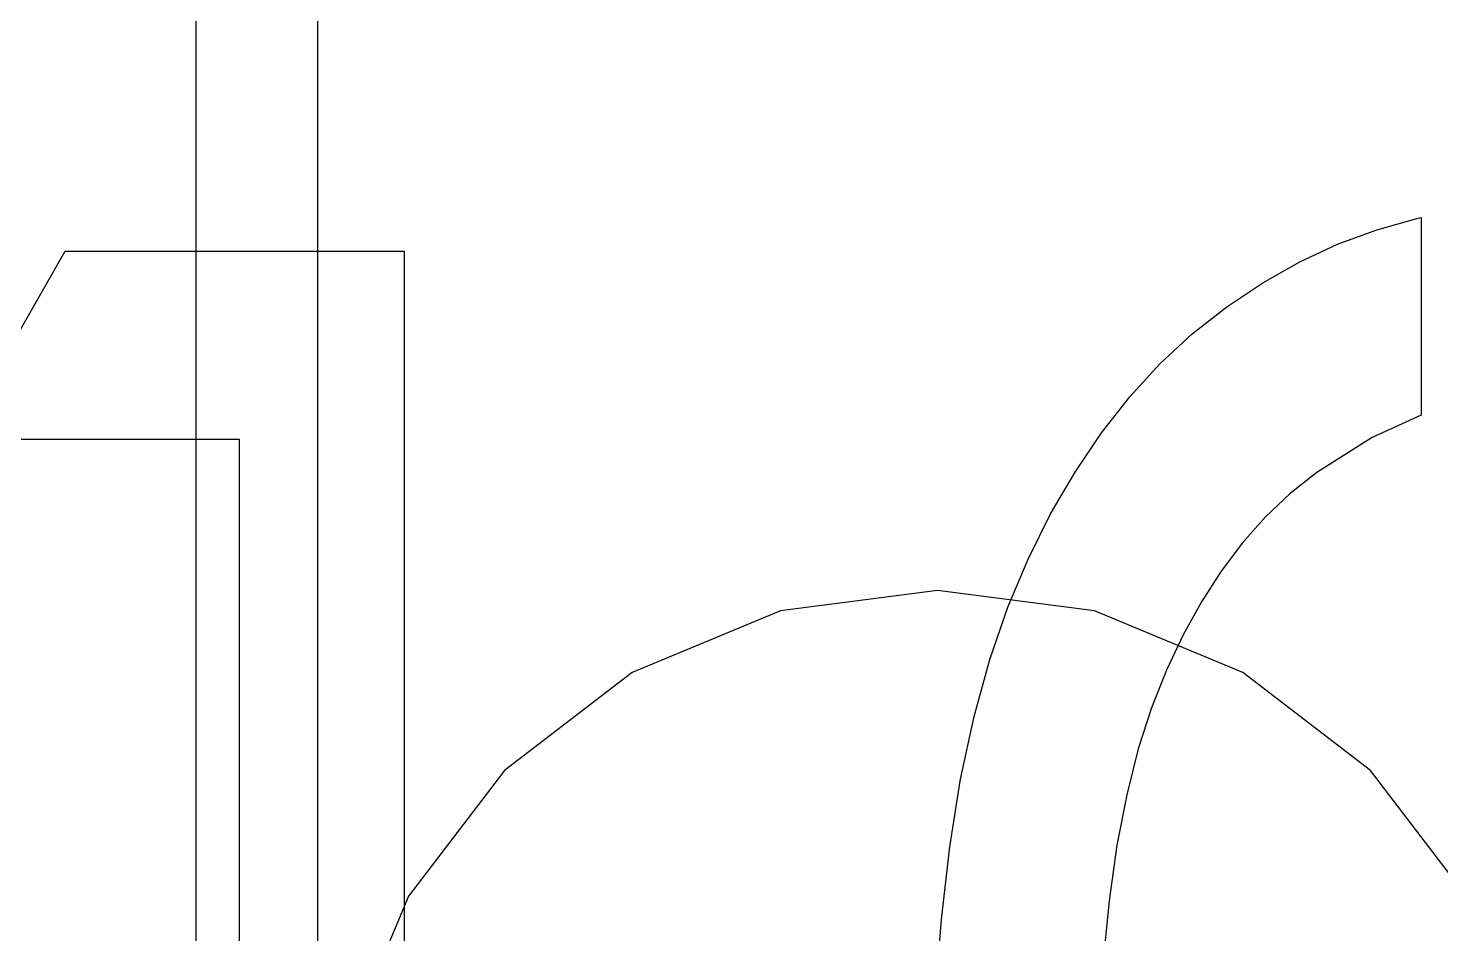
# Model space of a CAD drawing. Extents: x -257 to 298, y -311 to 343.
# Drawn here: x -7.94 to 4.39, y 27.03 to 34.93 of the extents above; entities that cross this region are included whole.
import ezdxf

# ---------------------------------------------------------------- set-up
doc = ezdxf.new("R2010")
doc.units = 0

msp = doc.modelspace()

# ---------------------------------------------------------------- linework, layer by layer
for p, q in [((-0.00002, 30.02253), (-1.369251, 29.843897)), ((-0.00002, 30.02253), (-1.369251, 29.843897)), ((1.369211, 29.843897), (-0.00002, 30.02253)), ((1.369211, 29.843897), (-0.00002, 30.02253)), ((-1.369251, 29.843897), (-2.666685, 29.307999)), ((-1.369251, 29.843897), (-2.666685, 29.307999)), ((2.666645, 29.307999), (1.369211, 29.843897)), ((2.666645, 29.307999), (1.369211, 29.843897)), ((-2.666685, 29.307999), (-3.779503, 28.452337)), ((-2.666685, 29.307999), (-3.779503, 28.452337)), ((3.779464, 28.452337), (2.666645, 29.307999)), ((3.779464, 28.452337), (2.666645, 29.307999)), ((-3.779503, 28.452337), (-4.618819, 27.355865)), ((-3.779503, 28.452337), (-4.618819, 27.355865)), ((4.618782, 27.355865), (3.779464, 28.452337)), ((4.618782, 27.355865), (3.779464, 28.452337)), ((-4.618819, 27.355865), (-5.148734, 26.08076)), ((-4.618819, 27.355865), (-5.148734, 26.08076))]:
    msp.add_line(p, q)
at = {"layer": 'Layer 1'}
for p, q in [((-5.41333, 65.3291), (-5.41333, -43.0441)), ((-5.41333, 65.3291), (-5.41333, -43.0441)), ((-5.41333, 65.3291), (-5.41333, -43.0441)), ((-5.41333, 65.3291), (-5.41333, -43.0441)), ((-5.41333, 65.3291), (-5.41333, -43.0441)), ((-6.47465, 51.7825), (-6.47465, 24.6892)), ((-6.47465, 51.7825), (-6.47465, 24.6892)), ((-6.47465, 51.7825), (-6.47465, 24.6892)), ((-6.47465, 51.7825), (-6.47465, 24.6892)), ((3.835895, 33.168482), (4.185254, 33.267852)), ((3.835895, 33.168482), (4.185254, 33.267852)), ((3.835895, 33.168482), (4.185254, 33.267852)), ((3.835895, 33.168482), (4.185254, 33.267852)), ((3.835895, 33.168482), (4.185254, 33.267852)), ((4.185254, 33.267852), (4.221151, 33.276319)), ((4.185254, 33.267852), (4.221151, 33.276319)), ((4.185254, 33.267852), (4.221151, 33.276319)), ((4.185254, 33.267852), (4.221151, 33.276319)), ((4.185254, 33.267852), (4.221151, 33.276319)), ((4.22114, 33.2772), (4.22114, 31.5528)), ((4.22114, 33.2772), (4.22114, 31.5528)), ((4.22114, 33.2772), (4.22114, 31.5528)), ((4.22114, 33.2772), (4.22114, 31.5528)), ((4.22114, 33.2772), (4.22114, 31.5528)), ((3.492946, 33.043486), (3.835895, 33.168482)), ((3.492946, 33.043486), (3.835895, 33.168482)), ((3.492946, 33.043486), (3.835895, 33.168482)), ((3.492946, 33.043486), (3.835895, 33.168482)), ((3.492946, 33.043486), (3.835895, 33.168482)), ((-8.55384, 31.3411), (-7.614746, 32.98363)), ((-8.55384, 31.3411), (-7.614746, 32.98363)), ((-8.55384, 31.3411), (-7.614746, 32.98363)), ((-8.55384, 31.3411), (-7.614746, 32.98363)), ((-8.55384, 31.3411), (-7.614746, 32.98363)), ((-7.61474, 32.9837), (-4.65641, 32.9837)), ((-7.61474, 32.9837), (-4.65641, 32.9837)), ((-7.61474, 32.9837), (-4.65641, 32.9837)), ((-7.61474, 32.9837), (-4.65641, 32.9837)), ((-7.61474, 32.9837), (-4.65641, 32.9837)), ((-4.65641, 32.9837), (-4.65641, 16.9817)), ((-4.65641, 32.9837), (-4.65641, 16.9817)), ((-4.65641, 32.9837), (-4.65641, 16.9817)), ((-4.65641, 32.9837), (-4.65641, 16.9817)), ((-4.65641, 32.9837), (-4.65641, 16.9817)), ((3.162818, 32.889647), (3.492946, 33.043486)), ((3.162818, 32.889647), (3.492946, 33.043486)), ((3.162818, 32.889647), (3.492946, 33.043486)), ((3.162818, 32.889647), (3.492946, 33.043486)), ((3.162818, 32.889647), (3.492946, 33.043486)), ((2.8391, 32.706965), (3.162818, 32.889647)), ((2.8391, 32.706965), (3.162818, 32.889647)), ((2.8391, 32.706965), (3.162818, 32.889647)), ((2.8391, 32.706965), (3.162818, 32.889647)), ((2.8391, 32.706965), (3.162818, 32.889647)), ((2.524998, 32.498629), (2.8391, 32.706965)), ((2.524998, 32.498629), (2.8391, 32.706965)), ((2.524998, 32.498629), (2.8391, 32.706965)), ((2.524998, 32.498629), (2.8391, 32.706965)), ((2.524998, 32.498629), (2.8391, 32.706965)), ((2.223716, 32.26145), (2.524998, 32.498629)), ((2.223716, 32.26145), (2.524998, 32.498629)), ((2.223716, 32.26145), (2.524998, 32.498629)), ((2.223716, 32.26145), (2.524998, 32.498629)), ((2.223716, 32.26145), (2.524998, 32.498629)), ((1.941665, 32.001834), (2.223716, 32.26145)), ((1.941665, 32.001834), (2.223716, 32.26145)), ((1.941665, 32.001834), (2.223716, 32.26145)), ((1.941665, 32.001834), (2.223716, 32.26145)), ((1.941665, 32.001834), (2.223716, 32.26145)), ((1.678845, 31.713375), (1.941665, 32.001834)), ((1.678845, 31.713375), (1.941665, 32.001834)), ((1.678845, 31.713375), (1.941665, 32.001834)), ((1.678845, 31.713375), (1.941665, 32.001834)), ((1.678845, 31.713375), (1.941665, 32.001834)), ((1.43205, 31.399262), (1.678845, 31.713375)), ((1.43205, 31.399262), (1.678845, 31.713375)), ((1.43205, 31.399262), (1.678845, 31.713375)), ((1.43205, 31.399262), (1.678845, 31.713375)), ((1.43205, 31.399262), (1.678845, 31.713375)), ((4.22115, 31.5534), (3.794227, 31.357594)), ((4.22115, 31.5534), (3.794227, 31.357594)), ((4.22115, 31.5534), (3.794227, 31.357594)), ((4.22115, 31.5534), (3.794227, 31.357594)), ((4.22115, 31.5534), (3.794227, 31.357594)), ((-6.0923, 31.3411), (-8.55384, 31.3411)), ((-6.0923, 31.3411), (-8.55384, 31.3411)), ((-6.0923, 31.3411), (-8.55384, 31.3411)), ((-6.0923, 31.3411), (-8.55384, 31.3411)), ((-6.0923, 31.3411), (-8.55384, 31.3411)), ((-6.0923, 16.9817), (-6.0923, 31.3411)), ((-6.0923, 16.9817), (-6.0923, 31.3411)), ((-6.0923, 16.9817), (-6.0923, 31.3411)), ((-6.0923, 16.9817), (-6.0923, 31.3411)), ((-6.0923, 16.9817), (-6.0923, 31.3411)), ((1.201281, 31.056306), (1.43205, 31.399262)), ((1.201281, 31.056306), (1.43205, 31.399262)), ((1.201281, 31.056306), (1.43205, 31.399262)), ((1.201281, 31.056306), (1.43205, 31.399262)), ((1.201281, 31.056306), (1.43205, 31.399262)), ((3.794227, 31.357594), (3.310253, 31.053105)), ((3.794227, 31.357594), (3.310253, 31.053105)), ((3.794227, 31.357594), (3.310253, 31.053105)), ((3.794227, 31.357594), (3.310253, 31.053105)), ((3.794227, 31.357594), (3.310253, 31.053105)), ((0.986538, 30.690941), (1.201281, 31.056306)), ((0.986538, 30.690941), (1.201281, 31.056306)), ((0.986538, 30.690941), (1.201281, 31.056306)), ((0.986538, 30.690941), (1.201281, 31.056306)), ((0.986538, 30.690941), (1.201281, 31.056306)), ((3.310253, 31.053105), (3.079484, 30.870394)), ((3.310253, 31.053105), (3.079484, 30.870394)), ((3.310253, 31.053105), (3.079484, 30.870394)), ((3.310253, 31.053105), (3.079484, 30.870394)), ((3.310253, 31.053105), (3.079484, 30.870394)), ((3.079484, 30.870394), (2.86474, 30.665275)), ((3.079484, 30.870394), (2.86474, 30.665275)), ((3.079484, 30.870394), (2.86474, 30.665275)), ((3.079484, 30.870394), (2.86474, 30.665275)), ((3.079484, 30.870394), (2.86474, 30.665275)), ((0.791025, 30.296705), (0.986538, 30.690941)), ((0.791025, 30.296705), (0.986538, 30.690941)), ((0.791025, 30.296705), (0.986538, 30.690941)), ((0.791025, 30.296705), (0.986538, 30.690941)), ((0.791025, 30.296705), (0.986538, 30.690941)), ((2.86474, 30.665275), (2.662817, 30.437719)), ((2.86474, 30.665275), (2.662817, 30.437719)), ((2.86474, 30.665275), (2.662817, 30.437719)), ((2.86474, 30.665275), (2.662817, 30.437719)), ((2.86474, 30.665275), (2.662817, 30.437719)), ((2.662817, 30.437719), (2.47692, 30.190916)), ((2.662817, 30.437719), (2.47692, 30.190916)), ((2.662817, 30.437719), (2.47692, 30.190916)), ((2.662817, 30.437719), (2.47692, 30.190916)), ((2.662817, 30.437719), (2.47692, 30.190916)), ((0.614743, 29.876815), (0.791025, 30.296705)), ((0.614743, 29.876815), (0.791025, 30.296705)), ((0.614743, 29.876815), (0.791025, 30.296705)), ((0.614743, 29.876815), (0.791025, 30.296705)), ((0.614743, 29.876815), (0.791025, 30.296705)), ((2.47692, 30.190916), (2.303843, 29.924894)), ((2.47692, 30.190916), (2.303843, 29.924894)), ((2.47692, 30.190916), (2.303843, 29.924894)), ((2.47692, 30.190916), (2.303843, 29.924894)), ((2.47692, 30.190916), (2.303843, 29.924894)), ((0.457692, 29.421704), (0.614743, 29.876815)), ((0.457692, 29.421704), (0.614743, 29.876815)), ((0.457692, 29.421704), (0.614743, 29.876815)), ((0.457692, 29.421704), (0.614743, 29.876815)), ((0.457692, 29.421704), (0.614743, 29.876815)), ((2.303843, 29.924894), (2.143587, 29.636435)), ((2.303843, 29.924894), (2.143587, 29.636435)), ((2.303843, 29.924894), (2.143587, 29.636435)), ((2.303843, 29.924894), (2.143587, 29.636435)), ((2.303843, 29.924894), (2.143587, 29.636435)), ((2.143587, 29.636435), (1.999356, 29.328728)), ((2.143587, 29.636435), (1.999356, 29.328728)), ((2.143587, 29.636435), (1.999356, 29.328728)), ((2.143587, 29.636435), (1.999356, 29.328728)), ((2.143587, 29.636435), (1.999356, 29.328728)), ((0.319872, 28.921691), (0.457692, 29.421704)), ((0.319872, 28.921691), (0.457692, 29.421704)), ((0.319872, 28.921691), (0.457692, 29.421704)), ((0.319872, 28.921691), (0.457692, 29.421704)), ((0.319872, 28.921691), (0.457692, 29.421704)), ((1.999356, 29.328728), (1.867946, 28.998613)), ((1.999356, 29.328728), (1.867946, 28.998613)), ((1.999356, 29.328728), (1.867946, 28.998613)), ((1.999356, 29.328728), (1.867946, 28.998613)), ((1.999356, 29.328728), (1.867946, 28.998613)), ((1.867946, 28.998613), (1.752562, 28.639627)), ((1.867946, 28.998613), (1.752562, 28.639627)), ((1.867946, 28.998613), (1.752562, 28.639627)), ((1.867946, 28.998613), (1.752562, 28.639627)), ((1.867946, 28.998613), (1.752562, 28.639627)), ((0.201282, 28.376833), (0.319872, 28.921691)), ((0.201282, 28.376833), (0.319872, 28.921691)), ((0.201282, 28.376833), (0.319872, 28.921691)), ((0.201282, 28.376833), (0.319872, 28.921691)), ((0.201282, 28.376833), (0.319872, 28.921691)), ((1.752562, 28.639627), (1.653203, 28.238985)), ((1.752562, 28.639627), (1.653203, 28.238985)), ((1.752562, 28.639627), (1.653203, 28.238985)), ((1.752562, 28.639627), (1.653203, 28.238985)), ((1.752562, 28.639627), (1.653203, 28.238985)), ((0.108333, 27.787074), (0.201282, 28.376833)), ((0.108333, 27.787074), (0.201282, 28.376833)), ((0.108333, 27.787074), (0.201282, 28.376833)), ((0.108333, 27.787074), (0.201282, 28.376833)), ((0.108333, 27.787074), (0.201282, 28.376833)), ((1.653203, 28.238985), (1.566665, 27.799904)), ((1.653203, 28.238985), (1.566665, 27.799904)), ((1.653203, 28.238985), (1.566665, 27.799904)), ((1.653203, 28.238985), (1.566665, 27.799904)), ((1.653203, 28.238985), (1.566665, 27.799904)), ((0.034615, 27.15247), (0.108333, 27.787074)), ((0.034615, 27.15247), (0.108333, 27.787074)), ((0.034615, 27.15247), (0.108333, 27.787074)), ((0.034615, 27.15247), (0.108333, 27.787074)), ((0.034615, 27.15247), (0.108333, 27.787074)), ((1.566665, 27.799904), (1.499357, 27.315921)), ((1.566665, 27.799904), (1.499357, 27.315921)), ((1.566665, 27.799904), (1.499357, 27.315921)), ((1.566665, 27.799904), (1.499357, 27.315921)), ((1.566665, 27.799904), (1.499357, 27.315921)), ((1.499357, 27.315921), (1.44487, 26.7935)), ((1.499357, 27.315921), (1.44487, 26.7935)), ((1.499357, 27.315921), (1.44487, 26.7935)), ((1.499357, 27.315921), (1.44487, 26.7935)), ((1.499357, 27.315921), (1.44487, 26.7935)), ((-0.019872, 26.469775), (0.034615, 27.15247)), ((-0.019872, 26.469775), (0.034615, 27.15247)), ((-0.019872, 26.469775), (0.034615, 27.15247)), ((-0.019872, 26.469775), (0.034615, 27.15247)), ((-0.019872, 26.469775), (0.034615, 27.15247))]:
    msp.add_line(p, q, dxfattribs=at)

doc.saveas('drawing.dxf')
